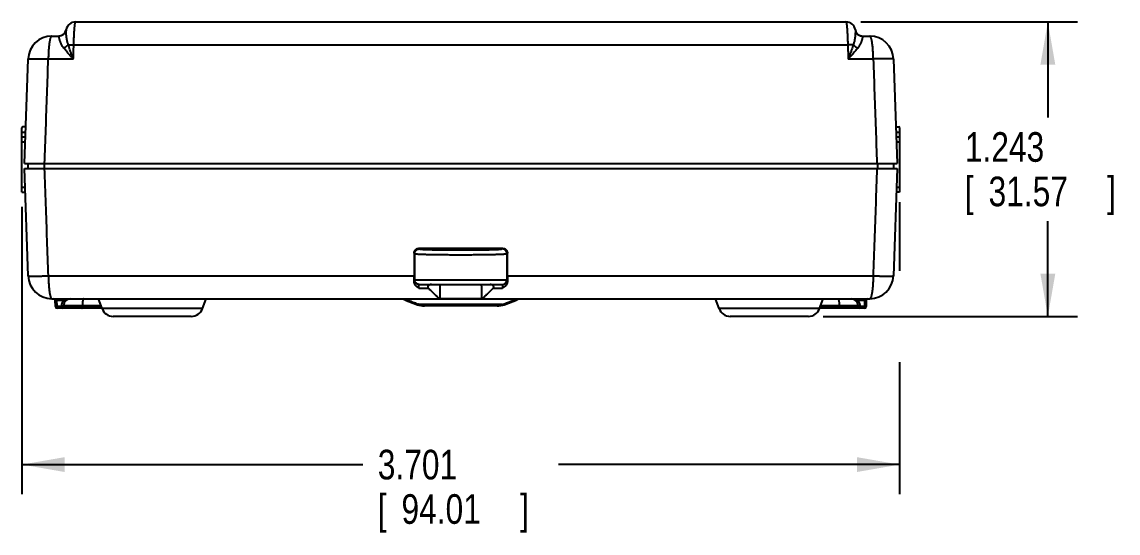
# Model space of a CAD drawing. Header units: inches. Extents: x 0 to 34, y 0 to 22.
# Drawn here: x 4.904 to 9.526, y 5.219 to 7.376 of the extents above; entities that cross this region are included whole.
import ezdxf

# ---------------------------------------------------------------- set-up
doc = ezdxf.new("R2010")
doc.units = ezdxf.units.IN
doc.header["$LTSCALE"] = 1.87
doc.header["$MEASUREMENT"] = 0
doc.layers.get('0').update_dxf_attribs({"linetype": 'CONTINUOUS'})
doc.layers.add('DIMENSIONS', color=7, linetype='CONTINUOUS')
doc.styles.get("Standard").update_dxf_attribs({"font": 'txt', "width": 0.8})
doc.dimstyles.new('DIMSTYLE_1', dxfattribs={"dimtxt": 0.125, "dimasz": 0.18, "dimexe": 0.18, "dimexo": 0.0625, "dimgap": 0.09, "dimtad": 0, "dimtih": 1, "dimtoh": 1, "dimdec": 3, "dimzin": 4, "dimdsep": 46, "dimtxsty": 'STANDARD', "dimblk": '_FILLED', "dimblk1": '_FILLED', "dimblk2": '_FILLED', "dimcen": 0.09, "dimadec": 0, "dimazin": 0, "dimtp": 0.01, "dimtm": 0.01, "dimtfac": 1, "dimtdec": 3, "dimtofl": 0, "dimtmove": 0, "dimatfit": 3, "dimldrblk": '_FILLED', "dimfxl": 1, "dimtolj": 1, "dimtzin": 4, "dimarcsym": 0})

# ---------------------------------------------------------------- blocks, each defined once
blk = doc.blocks.new('_FILLED')
at = {"color": 0, "linetype": 'BYBLOCK'}
blk.add_solid([(0, 0), (-1, 0.174), (-1, -0.174)], dxfattribs=at)
blk = doc.blocks.new('*D0')
at = {"layer": 'DIMENSIONS', "color": 2, "linetype": 'CONTINUOUS'}
for p, q in [((8.6053, 6.615), (8.6053, 6.326)), ((4.9043, 6.5954), (4.9043, 5.3829)), ((8.6053, 5.9397), (8.6053, 5.3829)), ((4.9043, 5.5079), (6.3423, 5.5079)), ((8.6053, 5.5079), (7.1673, 5.5079))]:
    blk.add_line(p, q, dxfattribs=at)
at = {"layer": 'DIMENSIONS', "color": 2, "linetype": 'CONTINUOUS', "xscale": 0.18, "yscale": 0.18, "zscale": 0.18, "rotation": 180}
blk.add_blockref('_FILLED', (4.9043, 5.5079), dxfattribs=at)
at = {"layer": 'DIMENSIONS', "color": 2, "linetype": 'CONTINUOUS', "xscale": 0.18, "yscale": 0.18, "zscale": 0.18}
blk.add_blockref('_FILLED', (8.6053, 5.5079), dxfattribs=at)
at = {"layer": 'DIMENSIONS', "color": 2, "linetype": 'CONTINUOUS', "width": 0.8}
for s, p in [('3.701', (6.4048, 5.4454)), ('[', (6.4048, 5.2579)), ('94.01', (6.5048, 5.2579)), (']', (7.0048, 5.2579))]:
    blk.add_text(s, height=0.125, dxfattribs=at).set_placement(p)
blk = doc.blocks.new('*D1')
at = {"layer": 'DIMENSIONS', "color": 2, "linetype": 'CONTINUOUS'}
for p, q in [((8.4416, 7.3759), (9.3553, 7.3759)), ((9.2303, 7.3759), (9.2303, 6.9731)), ((9.2303, 6.1329), (9.2303, 6.5356)), ((8.2831, 6.1329), (9.3553, 6.1329))]:
    blk.add_line(p, q, dxfattribs=at)
at = {"layer": 'DIMENSIONS', "color": 2, "linetype": 'CONTINUOUS', "xscale": 0.18, "yscale": 0.18, "zscale": 0.18}
for p, rotation in [((9.2303, 7.3759), 90), ((9.2303, 6.1329), 270)]:
    blk.add_blockref('_FILLED', p, dxfattribs=dict(at, rotation=rotation))
at = {"layer": 'DIMENSIONS', "color": 2, "linetype": 'CONTINUOUS', "width": 0.8}
for s, p in [('1.243', (8.8803, 6.7856)), ('[', (8.8803, 6.5981)), ('31.57', (8.9803, 6.5981)), (']', (9.4803, 6.5981))]:
    blk.add_text(s, height=0.125, dxfattribs=at).set_placement(p)

msp = doc.modelspace()

# ---------------------------------------------------------------- linework, layer by layer
at = {"color": 7, "linetype": 'CONTINUOUS'}
for p, q in [((5.1305, 7.3759), (8.3791, 7.3759)), ((5.0302, 7.3159), (5.0595, 7.3159)), ((8.4501, 7.3159), (8.4795, 7.3159)), ((5.123, 7.2793), (8.3866, 7.2793)), ((4.9148, 6.7779), (4.9302, 7.2193)), ((5.1209, 7.2193), (5.0156, 7.2193)), ((8.4941, 7.2193), (8.3887, 7.2193)), ((8.5794, 7.2193), (8.5948, 6.7779)), ((4.9202, 6.9334), (4.9083, 6.9334)), ((8.5894, 6.9334), (8.6014, 6.9334)), ((4.9043, 6.6579), (4.9043, 6.9295)), ((4.9194, 6.9098), (4.9043, 6.9098)), ((4.9187, 6.8901), (4.9043, 6.8901)), ((8.6053, 6.9098), (8.5902, 6.9098)), ((8.6053, 6.8901), (8.5909, 6.8901)), ((8.6053, 6.9295), (8.6053, 6.6579)), ((4.9043, 6.8705), (4.918, 6.8705)), ((8.5916, 6.8705), (8.6053, 6.8705)), ((4.9148, 6.7779), (8.5948, 6.7779)), ((4.9307, 6.3044), (4.9148, 6.7579)), ((4.9148, 6.7579), (8.5948, 6.7579)), ((4.9298, 6.7779), (4.9298, 6.7579)), ((4.998, 6.7779), (4.998, 6.7579)), ((8.5116, 6.7779), (8.5116, 6.7579)), ((8.5948, 6.7579), (8.579, 6.3044)), ((8.5798, 6.7779), (8.5798, 6.7579)), ((4.9176, 6.6775), (4.9043, 6.6775)), ((4.9043, 6.6579), (4.9183, 6.6579)), ((8.6053, 6.6579), (8.5913, 6.6579)), ((8.6053, 6.6775), (8.592, 6.6775)), ((6.5582, 6.4005), (6.5607, 6.398)), ((6.5582, 6.4005), (6.5583, 6.3044)), ((6.5607, 6.2879), (6.5607, 6.398)), ((6.5782, 6.4205), (6.5807, 6.4179)), ((6.9489, 6.398), (6.9514, 6.4005)), ((6.9489, 6.398), (6.9489, 6.2879)), ((6.9514, 6.3044), (6.9514, 6.4005)), ((5.016, 6.3044), (6.5583, 6.3044)), ((6.5589, 6.2879), (6.9486, 6.2879)), ((6.9489, 6.2879), (6.9507, 6.2879)), ((6.9514, 6.3044), (8.4937, 6.3044)), ((6.5785, 6.2523), (6.6181, 6.2523)), ((6.5789, 6.2679), (6.9307, 6.2679)), ((6.8915, 6.2523), (6.9311, 6.2523)), ((5.0306, 6.2079), (6.6657, 6.2079)), ((5.0454, 6.1747), (5.0449, 6.201)), ((5.0519, 6.201), (5.0519, 6.2079)), ((5.0524, 6.1747), (5.0519, 6.201)), ((5.0519, 6.201), (5.0805, 6.201)), ((5.0805, 6.201), (5.0805, 6.2079)), ((5.242, 6.166), (5.227, 6.2079)), ((5.6657, 6.166), (5.6806, 6.2079)), ((6.9882, 6.2057), (6.5214, 6.2057)), ((6.5247, 6.2001), (6.5653, 6.1846)), ((6.8438, 6.2079), (6.6658, 6.2079)), ((6.8439, 6.2079), (8.479, 6.2079)), ((6.9443, 6.1846), (6.9849, 6.2001)), ((7.844, 6.166), (7.829, 6.2079)), ((8.2677, 6.166), (8.2826, 6.2079)), ((8.4291, 6.201), (8.4291, 6.2079)), ((8.4291, 6.201), (8.4577, 6.201)), ((8.4577, 6.201), (8.4572, 6.1747)), ((8.4577, 6.201), (8.4577, 6.2079)), ((8.4647, 6.201), (8.4642, 6.1747)), ((5.0524, 6.1679), (5.0524, 6.1747)), ((5.0722, 6.1747), (5.0524, 6.1747)), ((5.2413, 6.1679), (5.0524, 6.1679)), ((5.0722, 6.1747), (5.0723, 6.1784)), ((5.0722, 6.1679), (5.0722, 6.1747)), ((5.0792, 6.1747), (5.0793, 6.1784)), ((5.2389, 6.1747), (5.0792, 6.1747)), ((5.2376, 6.1784), (5.0793, 6.1784)), ((5.1591, 6.1784), (5.1591, 6.1747)), ((5.6657, 6.166), (5.242, 6.166)), ((6.9291, 6.1832), (6.5805, 6.1832)), ((6.6012, 6.1779), (6.6013, 6.1779)), ((6.9087, 6.1779), (6.6013, 6.1779)), ((8.2677, 6.166), (7.844, 6.166)), ((8.4572, 6.1679), (8.2683, 6.1679)), ((8.4304, 6.1747), (8.2708, 6.1747)), ((8.4303, 6.1784), (8.2721, 6.1784)), ((8.3505, 6.1784), (8.3506, 6.1747)), ((8.4303, 6.1784), (8.4304, 6.1747)), ((8.4373, 6.1784), (8.4374, 6.1747)), ((8.4572, 6.1747), (8.4374, 6.1747)), ((8.4374, 6.1679), (8.4374, 6.1747)), ((8.4572, 6.1679), (8.4572, 6.1747)), ((5.6186, 6.1329), (5.2891, 6.1329)), ((8.2206, 6.1329), (7.8911, 6.1329))]:
    msp.add_line(p, q, dxfattribs=at)
for points in [[(6.5653, 6.1846), (6.5672, 6.1839), (6.5696, 6.183), (6.5712, 6.1825)], [(6.5712, 6.1825), (6.5779, 6.1806), (6.5857, 6.1791), (6.5938, 6.1781), (6.6012, 6.1779)], [(6.9087, 6.1779), (6.9158, 6.1781), (6.9238, 6.1791), (6.9316, 6.1806), (6.9384, 6.1825)], [(6.9384, 6.1825), (6.94, 6.183), (6.9425, 6.1839), (6.9443, 6.1846)]]:
    msp.add_lwpolyline(points, dxfattribs=at)
for centre, radius, start, end in [((5.1305, 7.3359), 0.04, 89.9999, 170.5928), ((8.3791, 7.3359), 0.04, 9.4072, 90.0001), ((5.0302, 7.2159), 0.1, 90, 178), ((5.0595, 7.3479), 0.032, 270, 350.4059), ((8.4501, 7.3479), 0.032, 189.8326, 269.9999), ((8.4795, 7.2159), 0.1, 2, 90), ((4.9083, 6.9295), 0.00394, 90, 180), ((8.6014, 6.9295), 0.00394, 0, 90), ((5.0306, 6.3079), 0.1, 182, 270), ((8.479, 6.3079), 0.1, 270, 358), ((5.0379, 6.2009), 0.007, 1, 89.9996), ((5.1093, 6.1779), 0.03, 90.1896, 179), ((8.4003, 6.1779), 0.03, 1, 90.0002), ((8.4717, 6.2009), 0.007, 90, 179), ((5.0524, 6.1749), 0.007, 181, 270), ((5.0722, 6.1749), 0.007, 270, 359), ((5.2891, 6.1829), 0.05, 199.6538, 270), ((5.6186, 6.1829), 0.05, 270, 340.3462), ((7.8911, 6.1829), 0.05, 199.6538, 270), ((8.2206, 6.1829), 0.05, 270, 340.3462), ((8.4374, 6.1749), 0.007, 181, 270), ((8.4572, 6.1749), 0.007, 270, 359)]:
    msp.add_arc(centre, radius, start, end, dxfattribs=at)
for points, knots in [([(5.123, 7.2793), (5.1231, 7.282), (5.1232, 7.2874), (5.1235, 7.2953), (5.1237, 7.3032), (5.124, 7.3108), (5.1244, 7.3183), (5.1247, 7.3254), (5.1251, 7.3323), (5.1255, 7.3387), (5.1259, 7.3448), (5.1263, 7.3504), (5.1268, 7.3555), (5.1272, 7.3601), (5.1277, 7.3641), (5.1282, 7.3676), (5.1286, 7.3705), (5.1291, 7.3727), (5.1295, 7.3744), (5.1299, 7.3754), (5.1304, 7.3759), (5.1305, 7.3759)], [0, 0, 0, 0, 0.082932, 0.165102, 0.245972, 0.325018, 0.401725, 0.475597, 0.546153, 0.612918, 0.675446, 0.733327, 0.786205, 0.833762, 0.875713, 0.911803, 0.941821, 0.965601, 0.983052, 0.994236, 1, 1, 1, 1]), ([(8.3791, 7.3759), (8.3793, 7.3759), (8.3797, 7.3754), (8.3801, 7.3744), (8.3806, 7.3727), (8.381, 7.3705), (8.3815, 7.3676), (8.3819, 7.3641), (8.3824, 7.3601), (8.3829, 7.3555), (8.3833, 7.3504), (8.3837, 7.3448), (8.3841, 7.3387), (8.3845, 7.3323), (8.3849, 7.3254), (8.3853, 7.3183), (8.3856, 7.3108), (8.3859, 7.3032), (8.3862, 7.2953), (8.3864, 7.2874), (8.3865, 7.282), (8.3866, 7.2793)], [0, 0, 0, 0, 0.005764, 0.016948, 0.034399, 0.058179, 0.088197, 0.124287, 0.166238, 0.213795, 0.266673, 0.324554, 0.387082, 0.453848, 0.524403, 0.598275, 0.674982, 0.754028, 0.834898, 0.917068, 1, 1, 1, 1]), ([(5.0302, 7.3159), (5.0298, 7.3159), (5.0289, 7.3156), (5.0277, 7.3145), (5.0266, 7.313), (5.0255, 7.3108), (5.0245, 7.3081), (5.0234, 7.3047), (5.0224, 7.3009), (5.0215, 7.2964), (5.0206, 7.2913), (5.0197, 7.2857), (5.0189, 7.2796), (5.0182, 7.2731), (5.0175, 7.2661), (5.0169, 7.2589), (5.0165, 7.2514), (5.0161, 7.2436), (5.0158, 7.2356), (5.0156, 7.2275), (5.0156, 7.2221), (5.0156, 7.2193)], [0, 0, 0, 0, 0.011981, 0.026825, 0.046091, 0.070349, 0.099732, 0.13441, 0.174599, 0.220543, 0.272335, 0.329629, 0.391855, 0.458286, 0.528294, 0.60146, 0.67737, 0.755607, 0.835747, 0.917359, 1, 1, 1, 1]), ([(5.0598, 7.3157), (5.0598, 7.3157), (5.0597, 7.3158), (5.0596, 7.3158), (5.0596, 7.3159), (5.0595, 7.3159)], [0, 0, 0, 0, 0.392694, 0.711088, 1, 1, 1, 1]), ([(5.0911, 7.3424), (5.0909, 7.3413), (5.0904, 7.339), (5.0893, 7.3358), (5.0878, 7.3326), (5.0861, 7.3297), (5.084, 7.3269), (5.0816, 7.3244), (5.079, 7.3222), (5.0762, 7.3203), (5.0731, 7.3186), (5.0699, 7.3173), (5.0666, 7.3164), (5.0632, 7.3158), (5.0609, 7.3157), (5.0598, 7.3157)], [0, 0, 0, 0, 0.076868, 0.153729, 0.230599, 0.30748, 0.384372, 0.461276, 0.538196, 0.61513, 0.69208, 0.769043, 0.846019, 0.923004, 1, 1, 1, 1]), ([(5.0808, 7.2654), (5.0796, 7.2669), (5.0774, 7.27), (5.0743, 7.2749), (5.0716, 7.2798), (5.0692, 7.2846), (5.0672, 7.2894), (5.0655, 7.294), (5.0641, 7.2983), (5.063, 7.3022), (5.0621, 7.3057), (5.0614, 7.3088), (5.0609, 7.3114), (5.0605, 7.3133), (5.0601, 7.3147), (5.0599, 7.3154), (5.0598, 7.3157)], [0, 0, 0, 0, 0.105227, 0.209459, 0.311652, 0.410642, 0.505214, 0.594142, 0.676404, 0.751181, 0.817644, 0.874949, 0.922308, 0.959091, 0.984999, 1, 1, 1, 1]), ([(5.0998, 7.2798), (5.0991, 7.2817), (5.0977, 7.2857), (5.096, 7.2918), (5.0945, 7.2981), (5.0934, 7.3042), (5.0926, 7.3102), (5.092, 7.3158), (5.0915, 7.321), (5.0913, 7.3257), (5.0911, 7.3299), (5.091, 7.3334), (5.091, 7.3364), (5.091, 7.3387), (5.091, 7.3405), (5.091, 7.3416), (5.091, 7.3422), (5.0911, 7.3424)], [0, 0, 0, 0, 0.097647, 0.198571, 0.299967, 0.399535, 0.495026, 0.584528, 0.666823, 0.740904, 0.806145, 0.86215, 0.908655, 0.945614, 0.97311, 0.991213, 1, 1, 1, 1]), ([(8.4186, 7.3424), (8.4186, 7.3422), (8.4186, 7.3416), (8.4186, 7.3405), (8.4186, 7.3387), (8.4186, 7.3364), (8.4186, 7.3334), (8.4185, 7.3299), (8.4184, 7.3257), (8.4181, 7.321), (8.4177, 7.3158), (8.4171, 7.3102), (8.4162, 7.3042), (8.4151, 7.2981), (8.4137, 7.2918), (8.4119, 7.2857), (8.4105, 7.2817), (8.4098, 7.2798)], [0, 0, 0, 0, 0.008787, 0.026891, 0.054388, 0.091349, 0.137856, 0.193864, 0.259109, 0.333193, 0.415491, 0.504994, 0.600486, 0.700056, 0.801452, 0.902374, 1, 1, 1, 1]), ([(8.4186, 7.3424), (8.4187, 7.3413), (8.4192, 7.339), (8.4203, 7.3358), (8.4218, 7.3326), (8.4236, 7.3297), (8.4256, 7.3269), (8.428, 7.3244), (8.4306, 7.3222), (8.4335, 7.3203), (8.4365, 7.3186), (8.4397, 7.3173), (8.443, 7.3164), (8.4464, 7.3158), (8.4487, 7.3157), (8.4498, 7.3157)], [0, 0, 0, 0, 0.076839, 0.153702, 0.230574, 0.307457, 0.384352, 0.461261, 0.538185, 0.615123, 0.692076, 0.769043, 0.846022, 0.92301, 1, 1, 1, 1]), ([(8.4498, 7.3157), (8.4497, 7.3154), (8.4495, 7.3147), (8.4492, 7.3133), (8.4487, 7.3114), (8.4482, 7.3088), (8.4475, 7.3058), (8.4467, 7.3022), (8.4456, 7.2983), (8.4442, 7.294), (8.4425, 7.2894), (8.4404, 7.2846), (8.4381, 7.2798), (8.4353, 7.2749), (8.4323, 7.27), (8.43, 7.2669), (8.4288, 7.2654)], [0, 0, 0, 0, 0.015002, 0.040905, 0.077682, 0.125032, 0.182327, 0.248777, 0.323539, 0.405785, 0.494697, 0.589255, 0.688237, 0.79043, 0.894676, 1, 1, 1, 1]), ([(8.4501, 7.3159), (8.4501, 7.3159), (8.45, 7.3158), (8.4499, 7.3158), (8.4499, 7.3157), (8.4498, 7.3157)], [0, 0, 0, 0, 0.288947, 0.607368, 1, 1, 1, 1]), ([(8.4941, 7.2193), (8.4941, 7.222), (8.494, 7.2272), (8.4938, 7.235), (8.4936, 7.2426), (8.4932, 7.2501), (8.4928, 7.2573), (8.4923, 7.2643), (8.4917, 7.2711), (8.491, 7.2776), (8.4902, 7.2837), (8.4894, 7.2895), (8.4885, 7.2948), (8.4875, 7.2996), (8.4865, 7.3038), (8.4854, 7.3074), (8.4843, 7.3103), (8.4832, 7.3127), (8.482, 7.3144), (8.4808, 7.3156), (8.4799, 7.3159), (8.4795, 7.3159)], [0, 0, 0, 0, 0.078915, 0.157348, 0.234607, 0.309974, 0.382916, 0.453447, 0.52158, 0.587203, 0.649892, 0.708799, 0.763109, 0.812143, 0.855537, 0.893178, 0.925018, 0.951106, 0.971681, 0.987416, 1, 1, 1, 1]), ([(5.0998, 7.2798), (5.0993, 7.2791), (5.098, 7.2777), (5.096, 7.2757), (5.0938, 7.2737), (5.0914, 7.2719), (5.0889, 7.2701), (5.0863, 7.2684), (5.0836, 7.2668), (5.0818, 7.2659), (5.0808, 7.2654)], [0, 0, 0, 0, 0.114016, 0.232756, 0.35554, 0.481558, 0.609941, 0.739775, 0.870126, 1, 1, 1, 1]), ([(5.1209, 7.2193), (5.1183, 7.2222), (5.1132, 7.2277), (5.1058, 7.236), (5.0987, 7.2439), (5.0922, 7.2515), (5.0863, 7.2586), (5.0826, 7.2632), (5.0808, 7.2654)], [0, 0, 0, 0, 0.187786, 0.370634, 0.545592, 0.709881, 0.861791, 1, 1, 1, 1]), ([(5.1209, 7.2193), (5.1193, 7.2237), (5.116, 7.2324), (5.1114, 7.2452), (5.1071, 7.2574), (5.1032, 7.2689), (5.1009, 7.2763), (5.0998, 7.2798)], [0, 0, 0, 0, 0.219883, 0.433763, 0.637165, 0.826598, 1, 1, 1, 1]), ([(5.0998, 7.2798), (5.1008, 7.2798), (5.1027, 7.2798), (5.1057, 7.2797), (5.1088, 7.2797), (5.1122, 7.2796), (5.1157, 7.2796), (5.1193, 7.2795), (5.1218, 7.2794), (5.123, 7.2793)], [0, 0, 0, 0, 0.118957, 0.247961, 0.385811, 0.531275, 0.683055, 0.839796, 1, 1, 1, 1]), ([(5.1209, 7.2193), (5.1212, 7.226), (5.1216, 7.2393), (5.1223, 7.2593), (5.1228, 7.2727), (5.123, 7.2793)], [0, 0, 0, 0, 0.333333, 0.666667, 1, 1, 1, 1]), ([(8.4098, 7.2798), (8.4089, 7.2798), (8.407, 7.2798), (8.404, 7.2797), (8.4008, 7.2797), (8.3974, 7.2796), (8.3939, 7.2796), (8.3903, 7.2795), (8.3878, 7.2794), (8.3866, 7.2793)], [0, 0, 0, 0, 0.118957, 0.247961, 0.38581, 0.531275, 0.683055, 0.839796, 1, 1, 1, 1]), ([(8.3866, 7.2793), (8.3868, 7.2727), (8.3873, 7.2593), (8.388, 7.2393), (8.3885, 7.226), (8.3887, 7.2193)], [0, 0, 0, 0, 0.333316, 0.666649, 1, 1, 1, 1]), ([(8.4098, 7.2798), (8.4087, 7.2763), (8.4064, 7.2689), (8.4025, 7.2574), (8.3983, 7.2452), (8.3936, 7.2324), (8.3904, 7.2237), (8.3887, 7.2193)], [0, 0, 0, 0, 0.173376, 0.362781, 0.566184, 0.7801, 1, 1, 1, 1]), ([(8.4288, 7.2654), (8.4271, 7.2632), (8.4234, 7.2586), (8.4174, 7.2515), (8.4109, 7.2439), (8.4039, 7.236), (8.3964, 7.2277), (8.3913, 7.2222), (8.3887, 7.2193)], [0, 0, 0, 0, 0.138021, 0.289893, 0.454188, 0.629184, 0.812106, 1, 1, 1, 1]), ([(8.4098, 7.2798), (8.4104, 7.2791), (8.4116, 7.2777), (8.4136, 7.2757), (8.4158, 7.2737), (8.4182, 7.2719), (8.4207, 7.2701), (8.4233, 7.2684), (8.426, 7.2668), (8.4279, 7.2659), (8.4288, 7.2654)], [0, 0, 0, 0, 0.113902, 0.232635, 0.355417, 0.481437, 0.609823, 0.739664, 0.870022, 1, 1, 1, 1]), ([(4.9302, 7.2193), (4.9302, 7.2195), (4.9308, 7.2196), (4.9316, 7.2198), (4.9332, 7.22), (4.9353, 7.2201), (4.9381, 7.2203), (4.9414, 7.2204), (4.9453, 7.2204), (4.9497, 7.2205), (4.9546, 7.2205), (4.96, 7.2205), (4.9658, 7.2204), (4.972, 7.2203), (4.9786, 7.2202), (4.9856, 7.2201), (4.9928, 7.22), (5.0002, 7.2198), (5.0078, 7.2196), (5.013, 7.2194), (5.0156, 7.2193)], [0, 0, 0, 0, 0.004425, 0.015521, 0.033624, 0.058763, 0.090887, 0.129849, 0.175386, 0.227119, 0.28471, 0.347837, 0.416138, 0.489204, 0.566581, 0.647781, 0.732282, 0.819535, 0.90897, 1, 1, 1, 1]), ([(5, 6.7779), (5.0017, 6.827), (5.0052, 6.9251), (5.0104, 7.0723), (5.0138, 7.1703), (5.0156, 7.2193)], [0, 0, 0, 0, 0.333618, 0.666951, 1, 1, 1, 1]), ([(8.5794, 7.2193), (8.5794, 7.2195), (8.5788, 7.2197), (8.578, 7.2198), (8.5764, 7.22), (8.5742, 7.2201), (8.5715, 7.2203), (8.5681, 7.2203), (8.5643, 7.2204), (8.5598, 7.2205), (8.5549, 7.2205), (8.5495, 7.2205), (8.5437, 7.2204), (8.5375, 7.2203), (8.5309, 7.2202), (8.524, 7.2201), (8.5168, 7.22), (8.5094, 7.2198), (8.5018, 7.2196), (8.4967, 7.2194), (8.4941, 7.2193)], [0, 0, 0, 0, 0.004593, 0.015879, 0.034244, 0.059651, 0.091969, 0.13101, 0.176537, 0.228269, 0.285887, 0.349033, 0.417315, 0.490306, 0.567553, 0.648574, 0.732863, 0.819894, 0.909126, 1, 1, 1, 1]), ([(8.4941, 7.2193), (8.4958, 7.1703), (8.4993, 7.0723), (8.5044, 6.9251), (8.5079, 6.827), (8.5096, 6.7779)], [0, 0, 0, 0, 0.333049, 0.666382, 1, 1, 1, 1]), ([(5.016, 6.3044), (5.0142, 6.3547), (5.0107, 6.4555), (5.0053, 6.6066), (5.0018, 6.7074), (5, 6.7579)], [0, 0, 0, 0, 0.333094, 0.666427, 1, 1, 1, 1]), ([(8.5096, 6.7579), (8.5078, 6.7074), (8.5043, 6.6066), (8.499, 6.4555), (8.4954, 6.3547), (8.4937, 6.3044)], [0, 0, 0, 0, 0.333573, 0.666906, 1, 1, 1, 1]), ([(6.5582, 6.4005), (6.5582, 6.4013), (6.5583, 6.4029), (6.5587, 6.4053), (6.5594, 6.4076), (6.5604, 6.4098), (6.5617, 6.4119), (6.5632, 6.4138), (6.5649, 6.4155), (6.5668, 6.417), (6.5688, 6.4183), (6.5711, 6.4193), (6.5734, 6.42), (6.5757, 6.4204), (6.5773, 6.4205), (6.5782, 6.4205)], [0, 0, 0, 0, 0.07696, 0.154239, 0.231266, 0.308022, 0.385182, 0.462227, 0.538835, 0.615825, 0.692862, 0.769442, 0.846265, 0.923307, 1, 1, 1, 1]), ([(6.5607, 6.398), (6.5607, 6.3988), (6.5608, 6.4004), (6.5613, 6.4027), (6.562, 6.4051), (6.563, 6.4073), (6.5642, 6.4093), (6.5657, 6.4112), (6.5674, 6.413), (6.5693, 6.4144), (6.5714, 6.4157), (6.5736, 6.4167), (6.5759, 6.4174), (6.5783, 6.4178), (6.5799, 6.4179), (6.5807, 6.4179)], [0, 0, 0, 0, 0.07691, 0.153825, 0.230747, 0.307673, 0.384602, 0.461534, 0.538467, 0.615399, 0.692329, 0.769255, 0.846176, 0.923091, 1, 1, 1, 1]), ([(6.5607, 6.398), (6.5609, 6.3978), (6.5619, 6.3976), (6.5636, 6.3972), (6.5664, 6.397), (6.57, 6.3967), (6.5746, 6.3964), (6.5801, 6.3961), (6.5864, 6.3958), (6.5936, 6.3955), (6.6015, 6.3953), (6.6102, 6.395), (6.6196, 6.3948), (6.6297, 6.3946), (6.6404, 6.3944), (6.6516, 6.3942), (6.6634, 6.394), (6.6756, 6.3939), (6.6881, 6.3938), (6.701, 6.3937), (6.7142, 6.3936), (6.7276, 6.3936), (6.741, 6.3935), (6.7546, 6.3935), (6.7682, 6.3935), (6.7817, 6.3936), (6.795, 6.3936), (6.8082, 6.3937), (6.8211, 6.3938), (6.8337, 6.3939), (6.8459, 6.394), (6.8576, 6.3942), (6.8689, 6.3944), (6.8796, 6.3946), (6.8897, 6.3948), (6.8991, 6.395), (6.9078, 6.3953), (6.9157, 6.3955), (6.9229, 6.3958), (6.9292, 6.3961), (6.9347, 6.3964), (6.9393, 6.3967), (6.9429, 6.397), (6.9457, 6.3972), (6.9474, 6.3976), (6.9484, 6.3978), (6.9486, 6.398)], [0, 0, 0, 0, 0.002304, 0.006986, 0.014077, 0.023554, 0.035374, 0.049481, 0.065808, 0.084276, 0.104792, 0.127253, 0.151542, 0.177537, 0.20511, 0.234124, 0.264438, 0.295903, 0.328364, 0.361658, 0.39562, 0.430087, 0.464892, 0.499867, 0.534847, 0.569662, 0.604143, 0.638124, 0.671439, 0.703921, 0.735408, 0.765743, 0.794776, 0.822366, 0.848378, 0.872683, 0.895157, 0.915686, 0.934165, 0.950501, 0.964616, 0.976441, 0.985921, 0.993014, 0.997696, 1, 1, 1, 1]), ([(6.5782, 6.4205), (6.6174, 6.4205), (6.6959, 6.4205), (6.8137, 6.4205), (6.8922, 6.4205), (6.9315, 6.4205)], [0, 0, 0, 0, 0.333328, 0.666672, 1, 1, 1, 1]), ([(6.5807, 6.4179), (6.5809, 6.4178), (6.5818, 6.4176), (6.5834, 6.4172), (6.5859, 6.4169), (6.5892, 6.4166), (6.5935, 6.4163), (6.5986, 6.416), (6.6044, 6.4158), (6.6111, 6.4155), (6.6185, 6.4152), (6.6266, 6.415), (6.6353, 6.4147), (6.6447, 6.4145), (6.6547, 6.4143), (6.6651, 6.4142), (6.676, 6.414), (6.6874, 6.4139), (6.699, 6.4137), (6.711, 6.4137), (6.7232, 6.4136), (6.7355, 6.4135), (6.748, 6.4135), (6.7605, 6.4135), (6.7729, 6.4135), (6.7853, 6.4136), (6.7975, 6.4136), (6.8094, 6.4137), (6.8211, 6.4139), (6.8325, 6.414), (6.8435, 6.4141), (6.854, 6.4143), (6.8639, 6.4145), (6.8733, 6.4147), (6.8821, 6.415), (6.8903, 6.4152), (6.8977, 6.4155), (6.9044, 6.4157), (6.9104, 6.416), (6.9155, 6.4163), (6.9198, 6.4166), (6.9233, 6.4169), (6.9259, 6.4172), (6.9275, 6.4176), (6.9285, 6.4177), (6.9288, 6.4179)], [0, 0, 0, 0, 0.002352, 0.007089, 0.014314, 0.024052, 0.036263, 0.050883, 0.067829, 0.086988, 0.108248, 0.131511, 0.156681, 0.183641, 0.212241, 0.242328, 0.273742, 0.306314, 0.339878, 0.374263, 0.4093, 0.444805, 0.480594, 0.516483, 0.552287, 0.587818, 0.622892, 0.657324, 0.690944, 0.723591, 0.7551, 0.7853, 0.81402, 0.841095, 0.866373, 0.889741, 0.911123, 0.930432, 0.947564, 0.9624, 0.974845, 0.984817, 0.992254, 0.997148, 1, 1, 1, 1]), ([(6.9288, 6.4179), (6.9291, 6.4183), (6.9298, 6.4187), (6.9306, 6.4197), (6.9312, 6.4202), (6.9315, 6.4205)], [0, 0, 0, 0, 0.353996, 0.676994, 1, 1, 1, 1]), ([(6.9489, 6.398), (6.9489, 6.3988), (6.9488, 6.4004), (6.9484, 6.4028), (6.9476, 6.4051), (6.9466, 6.4073), (6.9454, 6.4094), (6.9439, 6.4113), (6.9421, 6.413), (6.9402, 6.4145), (6.9381, 6.4157), (6.9359, 6.4167), (6.9336, 6.4174), (6.9312, 6.4179), (6.9296, 6.418), (6.9288, 6.4179)], [0, 0, 0, 0, 0.076915, 0.153836, 0.230762, 0.307691, 0.384624, 0.461557, 0.53849, 0.615422, 0.692349, 0.769273, 0.84619, 0.923099, 1, 1, 1, 1]), ([(6.9315, 6.4205), (6.9323, 6.4205), (6.9339, 6.4204), (6.9363, 6.42), (6.9386, 6.4193), (6.9408, 6.4183), (6.9428, 6.417), (6.9448, 6.4155), (6.9465, 6.4138), (6.948, 6.4119), (6.9492, 6.4098), (6.9502, 6.4076), (6.9509, 6.4053), (6.9514, 6.4029), (6.9514, 6.4013), (6.9514, 6.4005)], [0, 0, 0, 0, 0.076693, 0.153734, 0.230556, 0.307137, 0.384174, 0.461164, 0.537771, 0.614817, 0.691977, 0.768733, 0.845761, 0.92304, 1, 1, 1, 1]), ([(4.9307, 6.3044), (4.9307, 6.3042), (4.9313, 6.304), (4.9322, 6.3039), (4.9339, 6.3037), (4.9362, 6.3036), (4.9391, 6.3034), (4.9427, 6.3033), (4.9469, 6.3033), (4.9516, 6.3032), (4.9569, 6.3032), (4.9625, 6.3033), (4.9684, 6.3033), (4.9746, 6.3034), (4.9809, 6.3035), (4.9875, 6.3036), (4.9943, 6.3038), (5.0014, 6.304), (5.0086, 6.3041), (5.0135, 6.3043), (5.016, 6.3044)], [0, 0, 0, 0, 0.004916, 0.017039, 0.036659, 0.063718, 0.098137, 0.139853, 0.18882, 0.244826, 0.306875, 0.373494, 0.44298, 0.514503, 0.588318, 0.665001, 0.745212, 0.828492, 0.913774, 1, 1, 1, 1]), ([(5.016, 6.3044), (5.016, 6.3017), (5.016, 6.2963), (5.0162, 6.2884), (5.0165, 6.2805), (5.0169, 6.2729), (5.0173, 6.2654), (5.0179, 6.2583), (5.0185, 6.2515), (5.0192, 6.245), (5.02, 6.2389), (5.0208, 6.2333), (5.0217, 6.2282), (5.0227, 6.2236), (5.0237, 6.2196), (5.0247, 6.2161), (5.0258, 6.2132), (5.0269, 6.2109), (5.0281, 6.2092), (5.0293, 6.2081), (5.0302, 6.2079), (5.0306, 6.2079)], [0, 0, 0, 0, 0.080929, 0.161147, 0.240133, 0.317376, 0.392381, 0.464666, 0.533773, 0.599265, 0.660736, 0.717811, 0.770151, 0.817457, 0.859477, 0.896019, 0.926971, 0.952344, 0.972362, 0.987697, 1, 1, 1, 1]), ([(6.5584, 6.2791), (6.5584, 6.2812), (6.5583, 6.2854), (6.5583, 6.2916), (6.5583, 6.298), (6.5583, 6.3022), (6.5583, 6.3044)], [0, 0, 0, 0, 0.245524, 0.494715, 0.746554, 1, 1, 1, 1]), ([(6.5584, 6.2791), (6.5584, 6.2799), (6.5584, 6.2813), (6.5585, 6.2832), (6.5586, 6.2848), (6.5587, 6.286), (6.5587, 6.287), (6.5588, 6.2875), (6.5589, 6.2879), (6.5589, 6.2879)], [0, 0, 0, 0, 0.25335, 0.474696, 0.65984, 0.806112, 0.912134, 0.97661, 1, 1, 1, 1]), ([(6.5789, 6.2679), (6.5781, 6.2679), (6.5765, 6.268), (6.5741, 6.2684), (6.5718, 6.2691), (6.5696, 6.2701), (6.5675, 6.2714), (6.5656, 6.2728), (6.5639, 6.2746), (6.5624, 6.2765), (6.5612, 6.2785), (6.5602, 6.2807), (6.5595, 6.2831), (6.559, 6.2854), (6.5589, 6.2871), (6.5589, 6.2879)], [0, 0, 0, 0, 0.07691, 0.15382, 0.230732, 0.307647, 0.384564, 0.461483, 0.538407, 0.615333, 0.692262, 0.769194, 0.846128, 0.923064, 1, 1, 1, 1]), ([(6.5789, 6.2679), (6.5787, 6.268), (6.5777, 6.2681), (6.5759, 6.2684), (6.5736, 6.2691), (6.5714, 6.2701), (6.5693, 6.2714), (6.5674, 6.2728), (6.5657, 6.2746), (6.5642, 6.2765), (6.563, 6.2785), (6.562, 6.2807), (6.5613, 6.2831), (6.5608, 6.2854), (6.5607, 6.2871), (6.5607, 6.2879)], [0, 0, 0, 0, 0.021219, 0.102769, 0.184322, 0.265877, 0.347434, 0.428995, 0.510559, 0.592126, 0.673696, 0.75527, 0.836845, 0.918422, 1, 1, 1, 1]), ([(6.9307, 6.2679), (6.9315, 6.2679), (6.9331, 6.268), (6.9355, 6.2684), (6.9378, 6.2691), (6.94, 6.2701), (6.9421, 6.2714), (6.944, 6.2728), (6.9457, 6.2746), (6.9472, 6.2765), (6.9484, 6.2785), (6.9494, 6.2807), (6.9502, 6.2831), (6.9506, 6.2854), (6.9507, 6.2871), (6.9507, 6.2879)], [0, 0, 0, 0, 0.07691, 0.153821, 0.230733, 0.307647, 0.384564, 0.461484, 0.538407, 0.615333, 0.692263, 0.769194, 0.846128, 0.923064, 1, 1, 1, 1]), ([(6.9312, 6.268), (6.932, 6.2681), (6.9336, 6.2684), (6.9359, 6.2691), (6.9381, 6.2701), (6.9402, 6.2713), (6.9421, 6.2728), (6.9439, 6.2745), (6.9454, 6.2764), (6.9466, 6.2785), (6.9476, 6.2807), (6.9484, 6.283), (6.9488, 6.2854), (6.9489, 6.287), (6.9489, 6.2879)], [0, 0, 0, 0, 0.083319, 0.166639, 0.249962, 0.333287, 0.416616, 0.499948, 0.583284, 0.666622, 0.749964, 0.833308, 0.916654, 1, 1, 1, 1]), ([(6.9507, 6.2879), (6.9508, 6.2879), (6.9508, 6.2875), (6.9509, 6.287), (6.951, 6.286), (6.951, 6.2848), (6.9511, 6.2832), (6.9512, 6.2812), (6.9512, 6.2799), (6.9512, 6.2791)], [0, 0, 0, 0, 0.023536, 0.088224, 0.194366, 0.340735, 0.525754, 0.746818, 1, 1, 1, 1]), ([(6.9514, 6.3044), (6.9514, 6.3022), (6.9513, 6.298), (6.9513, 6.2916), (6.9513, 6.2854), (6.9513, 6.2812), (6.9512, 6.2791)], [0, 0, 0, 0, 0.253446, 0.505285, 0.754475, 1, 1, 1, 1]), ([(8.4937, 6.3044), (8.4936, 6.3017), (8.4936, 6.2963), (8.4934, 6.2884), (8.4931, 6.2805), (8.4928, 6.2729), (8.4923, 6.2654), (8.4918, 6.2583), (8.4911, 6.2515), (8.4904, 6.245), (8.4897, 6.2389), (8.4888, 6.2333), (8.4879, 6.2282), (8.4869, 6.2236), (8.4859, 6.2196), (8.4849, 6.2161), (8.4838, 6.2132), (8.4827, 6.2109), (8.4815, 6.2092), (8.4804, 6.2081), (8.4794, 6.2079), (8.479, 6.2079)], [0, 0, 0, 0, 0.080929, 0.161147, 0.240133, 0.317376, 0.392381, 0.464666, 0.533773, 0.599265, 0.660736, 0.717811, 0.770151, 0.817457, 0.859477, 0.896019, 0.926971, 0.952344, 0.972362, 0.987697, 1, 1, 1, 1]), ([(8.4937, 6.3044), (8.4961, 6.3043), (8.501, 6.3041), (8.5082, 6.304), (8.5153, 6.3038), (8.5222, 6.3036), (8.5287, 6.3035), (8.5351, 6.3034), (8.5412, 6.3033), (8.5471, 6.3033), (8.5527, 6.3032), (8.558, 6.3032), (8.5628, 6.3033), (8.5669, 6.3033), (8.5705, 6.3034), (8.5734, 6.3036), (8.5757, 6.3037), (8.5775, 6.3039), (8.5783, 6.304), (8.579, 6.3042), (8.579, 6.3044)], [0, 0, 0, 0, 0.086226, 0.171508, 0.254788, 0.334999, 0.411682, 0.485497, 0.55702, 0.626506, 0.693125, 0.755174, 0.81118, 0.860147, 0.901863, 0.936282, 0.963341, 0.982961, 0.995084, 1, 1, 1, 1]), ([(6.5785, 6.2523), (6.5775, 6.2529), (6.5756, 6.2541), (6.5728, 6.2559), (6.5702, 6.2578), (6.5677, 6.2598), (6.5656, 6.262), (6.5637, 6.2642), (6.562, 6.2665), (6.5607, 6.2689), (6.5597, 6.2714), (6.559, 6.2739), (6.5585, 6.2765), (6.5584, 6.2782), (6.5584, 6.2791)], [0, 0, 0, 0, 0.098903, 0.194032, 0.285842, 0.374685, 0.460945, 0.54431, 0.624563, 0.701842, 0.776594, 0.850164, 0.92411, 1, 1, 1, 1]), ([(6.5785, 6.2523), (6.5785, 6.2527), (6.5785, 6.2536), (6.5785, 6.2549), (6.5784, 6.2563), (6.5784, 6.2577), (6.5784, 6.2591), (6.5785, 6.2605), (6.5785, 6.2619), (6.5785, 6.2632), (6.5786, 6.2643), (6.5786, 6.2653), (6.5787, 6.2662), (6.5787, 6.2669), (6.5788, 6.2674), (6.5788, 6.2677), (6.5789, 6.2679), (6.5789, 6.2679)], [0, 0, 0, 0, 0.080177, 0.166026, 0.255804, 0.347647, 0.439665, 0.529966, 0.616699, 0.698081, 0.77243, 0.838212, 0.894069, 0.938857, 0.97168, 0.991971, 1, 1, 1, 1]), ([(6.6307, 6.2679), (6.6299, 6.2679), (6.6284, 6.2677), (6.6262, 6.2673), (6.6242, 6.2666), (6.6223, 6.2658), (6.6208, 6.2648), (6.6194, 6.2639), (6.6183, 6.2629), (6.6174, 6.2619), (6.6167, 6.2609), (6.6162, 6.2599), (6.6158, 6.259), (6.6156, 6.258), (6.6156, 6.257), (6.6158, 6.2561), (6.6161, 6.2551), (6.6166, 6.2541), (6.6172, 6.2532), (6.6178, 6.2526), (6.6181, 6.2523)], [0, 0, 0, 0, 0.086712, 0.174604, 0.260175, 0.33929, 0.409941, 0.473565, 0.5319, 0.584523, 0.631525, 0.674072, 0.713025, 0.750053, 0.787318, 0.825482, 0.864689, 0.9059, 0.950818, 1, 1, 1, 1]), ([(6.6181, 6.2523), (6.6204, 6.2501), (6.6247, 6.2458), (6.631, 6.2397), (6.6367, 6.2342), (6.6418, 6.2292), (6.6464, 6.2249), (6.6504, 6.2211), (6.6538, 6.2179), (6.6568, 6.2152), (6.6593, 6.2129), (6.6614, 6.2111), (6.663, 6.2097), (6.6643, 6.2087), (6.6651, 6.2081), (6.6656, 6.2079), (6.6657, 6.2079)], [0, 0, 0, 0, 0.14724, 0.281451, 0.402602, 0.511229, 0.607378, 0.691457, 0.764208, 0.826039, 0.877657, 0.919682, 0.952466, 0.976519, 0.992233, 1, 1, 1, 1]), ([(6.6668, 6.2679), (6.6667, 6.2612), (6.6665, 6.2479), (6.6661, 6.2279), (6.6659, 6.2145), (6.6658, 6.2079)], [0, 0, 0, 0, 0.332869, 0.666206, 1, 1, 1, 1]), ([(6.8438, 6.2079), (6.8437, 6.2145), (6.8435, 6.2279), (6.8431, 6.2479), (6.8429, 6.2612), (6.8428, 6.2679)], [0, 0, 0, 0, 0.333794, 0.667131, 1, 1, 1, 1]), ([(6.8439, 6.2079), (6.8441, 6.2079), (6.8445, 6.2081), (6.8454, 6.2087), (6.8466, 6.2097), (6.8482, 6.2111), (6.8503, 6.2129), (6.8528, 6.2152), (6.8558, 6.2179), (6.8593, 6.2211), (6.8633, 6.2249), (6.8678, 6.2292), (6.8729, 6.2342), (6.8786, 6.2397), (6.8849, 6.2458), (6.8893, 6.2501), (6.8915, 6.2523)], [0, 0, 0, 0, 0.007767, 0.023481, 0.047534, 0.080318, 0.122343, 0.173961, 0.235792, 0.308543, 0.392622, 0.488771, 0.597398, 0.718549, 0.85276, 1, 1, 1, 1]), ([(6.8915, 6.2523), (6.8918, 6.2526), (6.8924, 6.2532), (6.8931, 6.2541), (6.8935, 6.2551), (6.8939, 6.2561), (6.894, 6.257), (6.894, 6.258), (6.8938, 6.259), (6.8935, 6.2599), (6.8929, 6.2609), (6.8922, 6.2619), (6.8913, 6.2629), (6.8902, 6.2639), (6.8889, 6.2648), (6.8873, 6.2658), (6.8854, 6.2666), (6.8834, 6.2673), (6.8812, 6.2677), (6.8797, 6.2679), (6.879, 6.2679)], [0, 0, 0, 0, 0.048987, 0.093858, 0.135115, 0.174321, 0.212664, 0.250238, 0.287507, 0.326496, 0.368988, 0.41591, 0.468402, 0.526634, 0.59017, 0.660696, 0.739688, 0.825222, 0.913163, 1, 1, 1, 1]), ([(6.9307, 6.2679), (6.9307, 6.2679), (6.9308, 6.2677), (6.9309, 6.2674), (6.9309, 6.2669), (6.931, 6.2662), (6.931, 6.2653), (6.9311, 6.2643), (6.9311, 6.2632), (6.9312, 6.2619), (6.9312, 6.2605), (6.9312, 6.2592), (6.9312, 6.2577), (6.9312, 6.2563), (6.9312, 6.2549), (6.9311, 6.2536), (6.9311, 6.2527), (6.9311, 6.2523)], [0, 0, 0, 0, 0.008028, 0.028314, 0.061131, 0.105915, 0.161778, 0.227574, 0.301928, 0.383279, 0.469937, 0.560165, 0.652154, 0.744026, 0.83386, 0.919778, 1, 1, 1, 1]), ([(6.9512, 6.2791), (6.9512, 6.2782), (6.9511, 6.2765), (6.9507, 6.2739), (6.9499, 6.2713), (6.9489, 6.2689), (6.9475, 6.2665), (6.9459, 6.2641), (6.944, 6.2619), (6.9418, 6.2598), (6.9394, 6.2578), (6.9368, 6.2559), (6.934, 6.2541), (6.9321, 6.2529), (6.9311, 6.2523)], [0, 0, 0, 0, 0.076246, 0.150565, 0.22452, 0.299655, 0.377331, 0.458089, 0.542084, 0.628589, 0.716924, 0.807742, 0.901808, 1, 1, 1, 1]), ([(5.0449, 6.201), (5.0449, 6.201), (5.0451, 6.201), (5.0453, 6.201), (5.0458, 6.201), (5.0463, 6.201), (5.047, 6.201), (5.0479, 6.201), (5.0488, 6.201), (5.0498, 6.201), (5.0508, 6.201), (5.0516, 6.201), (5.0519, 6.201)], [0, 0, 0, 0, 0.012485, 0.049073, 0.109055, 0.190989, 0.292832, 0.412092, 0.545851, 0.690824, 0.843464, 1, 1, 1, 1]), ([(5.0723, 6.1784), (5.0723, 6.1795), (5.0725, 6.1819), (5.073, 6.1853), (5.0739, 6.1887), (5.0751, 6.192), (5.0766, 6.1952), (5.0784, 6.1982), (5.0798, 6.2001), (5.0805, 6.201)], [0, 0, 0, 0, 0.14243, 0.285452, 0.428562, 0.571527, 0.71462, 0.857609, 1, 1, 1, 1]), ([(5.0805, 6.201), (5.0815, 6.2013), (5.0835, 6.2021), (5.0868, 6.2032), (5.0905, 6.2045), (5.0947, 6.2058), (5.0993, 6.2069), (5.1043, 6.2077), (5.1077, 6.2079), (5.1093, 6.2079)], [0, 0, 0, 0, 0.104159, 0.221102, 0.351494, 0.49647, 0.66127, 0.834483, 1, 1, 1, 1]), ([(5.1653, 6.2079), (5.165, 6.2079), (5.1645, 6.2077), (5.1638, 6.2071), (5.1632, 6.2061), (5.1626, 6.2049), (5.162, 6.2033), (5.1614, 6.2014), (5.1609, 6.1992), (5.1604, 6.1967), (5.16, 6.194), (5.1597, 6.1912), (5.1594, 6.1881), (5.1592, 6.1849), (5.1591, 6.1817), (5.1591, 6.1795), (5.1591, 6.1784)], [0, 0, 0, 0, 0.022845, 0.050946, 0.087171, 0.132601, 0.187443, 0.251454, 0.324116, 0.404716, 0.492398, 0.586185, 0.685008, 0.787724, 0.893134, 1, 1, 1, 1]), ([(6.5119, 6.2079), (6.5119, 6.2079), (6.5121, 6.2078), (6.5123, 6.2076), (6.5125, 6.2074), (6.5126, 6.2073)], [0, 0, 0, 0, 0.184039, 0.514898, 1, 1, 1, 1]), ([(6.5126, 6.2073), (6.5128, 6.207), (6.5134, 6.2065), (6.5143, 6.2056), (6.5151, 6.205), (6.5155, 6.2046)], [0, 0, 0, 0, 0.26553, 0.598857, 1, 1, 1, 1]), ([(6.5126, 6.2073), (6.5134, 6.2071), (6.5152, 6.2068), (6.5182, 6.2063), (6.5203, 6.2059), (6.5214, 6.2057)], [0, 0, 0, 0, 0.283057, 0.61599, 1, 1, 1, 1]), ([(6.5158, 6.2044), (6.5157, 6.2044), (6.5157, 6.2045), (6.5156, 6.2046), (6.5155, 6.2046), (6.5155, 6.2046)], [0, 0, 0, 0, 0.334179, 0.667583, 1, 1, 1, 1]), ([(6.5158, 6.2046), (6.5163, 6.2046), (6.5175, 6.2047), (6.5194, 6.2051), (6.5207, 6.2055), (6.5214, 6.2057)], [0, 0, 0, 0, 0.291823, 0.639778, 1, 1, 1, 1]), ([(6.5182, 6.2029), (6.5179, 6.2031), (6.5173, 6.2034), (6.5165, 6.2039), (6.516, 6.2042), (6.5158, 6.2044)], [0, 0, 0, 0, 0.36612, 0.698313, 1, 1, 1, 1]), ([(6.5247, 6.2001), (6.5238, 6.2004), (6.5217, 6.2013), (6.5195, 6.2023), (6.5182, 6.2029)], [0, 0, 0, 0, 0.38375, 1, 1, 1, 1]), ([(6.5214, 6.2057), (6.5275, 6.2034), (6.5396, 6.1987), (6.5579, 6.1917), (6.5701, 6.1871), (6.5762, 6.1848)], [0, 0, 0, 0, 0.33275, 0.666082, 1, 1, 1, 1]), ([(6.9335, 6.1848), (6.9396, 6.1871), (6.9517, 6.1917), (6.97, 6.1987), (6.9822, 6.2034), (6.9882, 6.2057)], [0, 0, 0, 0, 0.333918, 0.66725, 1, 1, 1, 1]), ([(6.9849, 6.2001), (6.9858, 6.2004), (6.988, 6.2013), (6.9901, 6.2023), (6.9914, 6.2029)], [0, 0, 0, 0, 0.391639, 1, 1, 1, 1]), ([(6.9882, 6.2057), (6.9894, 6.2059), (6.9915, 6.2063), (6.9944, 6.2068), (6.9962, 6.2071), (6.997, 6.2073)], [0, 0, 0, 0, 0.383518, 0.716496, 1, 1, 1, 1]), ([(6.9882, 6.2057), (6.9889, 6.2055), (6.9902, 6.2051), (6.9921, 6.2047), (6.9933, 6.2046), (6.9939, 6.2046)], [0, 0, 0, 0, 0.360221, 0.708176, 1, 1, 1, 1]), ([(6.9939, 6.2044), (6.9936, 6.2042), (6.9931, 6.2039), (6.9923, 6.2034), (6.9917, 6.2031), (6.9914, 6.2029)], [0, 0, 0, 0, 0.302158, 0.633787, 1, 1, 1, 1]), ([(6.9941, 6.2046), (6.9941, 6.2046), (6.994, 6.2046), (6.994, 6.2045), (6.9939, 6.2044), (6.9939, 6.2044)], [0, 0, 0, 0, 0.332516, 0.66585, 1, 1, 1, 1]), ([(6.9941, 6.2046), (6.9945, 6.205), (6.9953, 6.2056), (6.9962, 6.2065), (6.9968, 6.207), (6.997, 6.2073)], [0, 0, 0, 0, 0.40123, 0.734543, 1, 1, 1, 1]), ([(6.997, 6.2073), (6.9971, 6.2074), (6.9973, 6.2076), (6.9976, 6.2078), (6.9977, 6.2079), (6.9978, 6.2079)], [0, 0, 0, 0, 0.484874, 0.816097, 1, 1, 1, 1]), ([(8.3444, 6.2079), (8.3446, 6.2079), (8.3451, 6.2077), (8.3458, 6.2071), (8.3465, 6.2061), (8.3471, 6.2049), (8.3477, 6.2033), (8.3482, 6.2014), (8.3487, 6.1992), (8.3492, 6.1967), (8.3496, 6.194), (8.3499, 6.1912), (8.3502, 6.1881), (8.3504, 6.1849), (8.3505, 6.1817), (8.3505, 6.1795), (8.3505, 6.1784)], [0, 0, 0, 0, 0.022845, 0.050946, 0.087171, 0.132601, 0.187443, 0.251454, 0.324116, 0.404716, 0.492398, 0.586185, 0.685008, 0.787724, 0.893134, 1, 1, 1, 1]), ([(8.4003, 6.2079), (8.402, 6.2079), (8.4053, 6.2077), (8.4103, 6.2069), (8.415, 6.2058), (8.4191, 6.2045), (8.4228, 6.2032), (8.4261, 6.2021), (8.4281, 6.2013), (8.4291, 6.201)], [0, 0, 0, 0, 0.165595, 0.33895, 0.503789, 0.648659, 0.778965, 0.895855, 1, 1, 1, 1]), ([(8.4291, 6.201), (8.4299, 6.2001), (8.4312, 6.1982), (8.433, 6.1952), (8.4345, 6.192), (8.4357, 6.1887), (8.4366, 6.1853), (8.4372, 6.1819), (8.4373, 6.1795), (8.4373, 6.1784)], [0, 0, 0, 0, 0.142375, 0.285333, 0.428405, 0.571378, 0.714511, 0.857554, 1, 1, 1, 1]), ([(8.4577, 6.201), (8.4581, 6.201), (8.4588, 6.201), (8.4598, 6.201), (8.4608, 6.201), (8.4618, 6.201), (8.4626, 6.201), (8.4633, 6.201), (8.4639, 6.201), (8.4643, 6.201), (8.4645, 6.201), (8.4647, 6.201), (8.4647, 6.201)], [0, 0, 0, 0, 0.156536, 0.309176, 0.454149, 0.587908, 0.707168, 0.809011, 0.890945, 0.950927, 0.987515, 1, 1, 1, 1]), ([(5.0454, 6.1747), (5.0454, 6.1747), (5.0456, 6.1747), (5.0457, 6.1747), (5.0462, 6.1747), (5.0467, 6.1747), (5.0474, 6.1747), (5.0483, 6.1747), (5.0492, 6.1747), (5.0502, 6.1747), (5.0513, 6.1747), (5.052, 6.1747), (5.0524, 6.1747)], [0, 0, 0, 0, 0.012066, 0.046912, 0.104347, 0.184083, 0.285168, 0.40554, 0.541896, 0.689854, 0.844326, 1, 1, 1, 1]), ([(5.0722, 6.1747), (5.0726, 6.1747), (5.0733, 6.1747), (5.0743, 6.1747), (5.0753, 6.1747), (5.0763, 6.1747), (5.0771, 6.1747), (5.0778, 6.1747), (5.0784, 6.1747), (5.0789, 6.1747), (5.0791, 6.1747), (5.0792, 6.1747), (5.0792, 6.1747)], [0, 0, 0, 0, 0.152935, 0.301398, 0.443768, 0.577372, 0.698627, 0.803551, 0.888404, 0.950276, 0.987506, 1, 1, 1, 1]), ([(5.0723, 6.1784), (5.0727, 6.1784), (5.0734, 6.1784), (5.0744, 6.1783), (5.0755, 6.1783), (5.0764, 6.1783), (5.0772, 6.1783), (5.0779, 6.1783), (5.0785, 6.1783), (5.0789, 6.1783), (5.0791, 6.1784), (5.0793, 6.1784), (5.0793, 6.1784)], [0, 0, 0, 0, 0.156366, 0.308876, 0.453779, 0.587509, 0.706777, 0.80865, 0.890624, 0.950691, 0.987397, 1, 1, 1, 1]), ([(5.1576, 6.1679), (5.1577, 6.1679), (5.1579, 6.1679), (5.1581, 6.1682), (5.1583, 6.1686), (5.1585, 6.1692), (5.1587, 6.1699), (5.1588, 6.1707), (5.1589, 6.1716), (5.159, 6.1726), (5.1591, 6.1737), (5.1591, 6.1744), (5.1591, 6.1747)], [0, 0, 0, 0, 0.03296, 0.078841, 0.142443, 0.224424, 0.323801, 0.438727, 0.566783, 0.705137, 0.850654, 1, 1, 1, 1]), ([(6.5762, 6.1848), (6.5754, 6.1845), (6.5739, 6.184), (6.5715, 6.1837), (6.5692, 6.1837), (6.5671, 6.184), (6.5658, 6.1844), (6.5653, 6.1846)], [0, 0, 0, 0, 0.221948, 0.435001, 0.64087, 0.841804, 1, 1, 1, 1]), ([(6.5805, 6.1832), (6.5799, 6.1829), (6.5786, 6.1825), (6.5767, 6.1821), (6.5748, 6.1819), (6.573, 6.182), (6.5718, 6.1823), (6.5712, 6.1825)], [0, 0, 0, 0, 0.217062, 0.424281, 0.623454, 0.816932, 1, 1, 1, 1]), ([(6.5762, 6.1848), (6.5767, 6.1846), (6.5776, 6.1842), (6.5791, 6.1837), (6.5801, 6.1834), (6.5805, 6.1832)], [0, 0, 0, 0, 0.338009, 0.671427, 1, 1, 1, 1]), ([(6.5805, 6.1832), (6.5821, 6.1824), (6.5854, 6.1808), (6.5906, 6.1791), (6.5959, 6.1781), (6.5995, 6.1779), (6.6012, 6.1779)], [0, 0, 0, 0, 0.253032, 0.504182, 0.753752, 1, 1, 1, 1]), ([(6.9087, 6.1779), (6.9104, 6.1779), (6.9138, 6.1781), (6.919, 6.1791), (6.9242, 6.1808), (6.9275, 6.1824), (6.9291, 6.1832)], [0, 0, 0, 0, 0.235887, 0.488888, 0.743491, 1, 1, 1, 1]), ([(6.9291, 6.1832), (6.9296, 6.1834), (6.9305, 6.1837), (6.932, 6.1842), (6.933, 6.1846), (6.9335, 6.1848)], [0, 0, 0, 0, 0.329128, 0.662532, 1, 1, 1, 1]), ([(6.9291, 6.1832), (6.9297, 6.1829), (6.931, 6.1825), (6.9329, 6.1821), (6.9348, 6.1819), (6.9367, 6.182), (6.9378, 6.1823), (6.9384, 6.1825)], [0, 0, 0, 0, 0.217062, 0.424281, 0.623454, 0.816931, 1, 1, 1, 1]), ([(6.9335, 6.1848), (6.9342, 6.1845), (6.9358, 6.184), (6.9381, 6.1837), (6.9404, 6.1837), (6.9425, 6.184), (6.9438, 6.1844), (6.9443, 6.1846)], [0, 0, 0, 0, 0.221949, 0.435003, 0.640871, 0.841807, 1, 1, 1, 1]), ([(8.352, 6.1679), (8.3519, 6.1679), (8.3517, 6.1679), (8.3515, 6.1682), (8.3513, 6.1686), (8.3511, 6.1692), (8.351, 6.1699), (8.3508, 6.1707), (8.3507, 6.1716), (8.3506, 6.1726), (8.3506, 6.1737), (8.3506, 6.1744), (8.3506, 6.1747)], [0, 0, 0, 0, 0.03296, 0.078841, 0.142443, 0.224424, 0.323801, 0.438727, 0.566783, 0.705137, 0.850654, 1, 1, 1, 1]), ([(8.4373, 6.1784), (8.437, 6.1784), (8.4362, 6.1784), (8.4352, 6.1783), (8.4342, 6.1783), (8.4332, 6.1783), (8.4324, 6.1783), (8.4317, 6.1783), (8.4312, 6.1783), (8.4307, 6.1783), (8.4305, 6.1784), (8.4303, 6.1784), (8.4303, 6.1784)], [0, 0, 0, 0, 0.156366, 0.308876, 0.453779, 0.58751, 0.706777, 0.80865, 0.890624, 0.950691, 0.987397, 1, 1, 1, 1]), ([(8.4304, 6.1747), (8.4304, 6.1747), (8.4306, 6.1747), (8.4307, 6.1747), (8.4312, 6.1747), (8.4317, 6.1747), (8.4324, 6.1747), (8.4333, 6.1747), (8.4342, 6.1747), (8.4352, 6.1747), (8.4363, 6.1747), (8.437, 6.1747), (8.4374, 6.1747)], [0, 0, 0, 0, 0.012066, 0.046912, 0.104347, 0.184083, 0.285168, 0.40554, 0.541896, 0.689854, 0.844326, 1, 1, 1, 1]), ([(8.4572, 6.1747), (8.4576, 6.1747), (8.4583, 6.1747), (8.4593, 6.1747), (8.4603, 6.1747), (8.4613, 6.1747), (8.4621, 6.1747), (8.4628, 6.1747), (8.4634, 6.1747), (8.4639, 6.1747), (8.4641, 6.1747), (8.4642, 6.1747), (8.4642, 6.1747)], [0, 0, 0, 0, 0.152935, 0.301398, 0.443768, 0.577372, 0.698627, 0.803551, 0.888404, 0.950276, 0.987506, 1, 1, 1, 1])]:
    msp.add_open_spline(points, degree=3, knots=knots, dxfattribs=at)
for points in [[(6.9307, 6.2679), (6.9309, 6.268), (6.931, 6.268), (6.9312, 6.268)], [(6.5155, 6.2046), (6.5156, 6.2046), (6.5157, 6.2046), (6.5158, 6.2046)], [(6.9939, 6.2046), (6.994, 6.2046), (6.994, 6.2046), (6.9941, 6.2046)], [(6.6012, 6.1779), (6.6012, 6.1779), (6.6013, 6.1779), (6.6013, 6.1779)], [(6.9083, 6.1779), (6.9085, 6.1779), (6.9086, 6.1779), (6.9087, 6.1779)]]:
    msp.add_open_spline(points, degree=3, dxfattribs=at)

# ---------------------------------------------------------------- dimensions: what is measured, and where the dimension line sits
at = {"layer": 'DIMENSIONS', "color": 2, "linetype": 'CONTINUOUS'}
dim = msp.add_linear_dim(base=(9.2303, 6.1329), p1=(8.4416, 7.3759), p2=(8.2831, 6.1329), angle=270, dimstyle='DIMSTYLE_1', dxfattribs=at)
dim.commit()
dim.dimension.update_dxf_attribs({"geometry": '*D1', "text_midpoint": (9.2303, 6.7544), "dimtype": 160})
dim = msp.add_linear_dim(base=(8.6053, 5.5079), p1=(4.9043, 6.5954), p2=(8.6053, 6.615), dimstyle='DIMSTYLE_1', dxfattribs=at)
dim.commit()
dim.dimension.update_dxf_attribs({"geometry": '*D0', "text_midpoint": (6.7548, 5.4141), "dimtype": 160})

doc.saveas('drawing.dxf')
